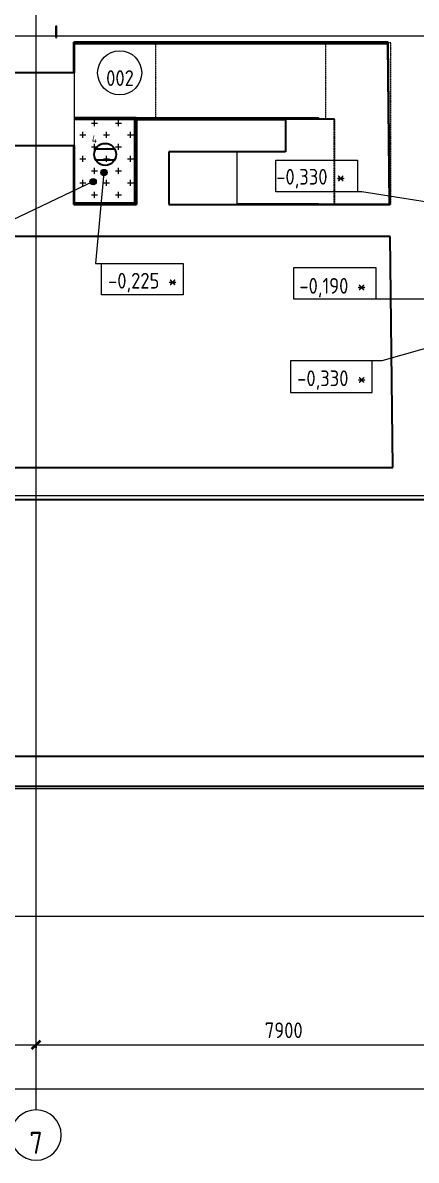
# Model space of a CAD drawing. Header units: millimetres. Extents: x -10295 to 67740, y -1344 to 46499.
# Drawn here: x 30337 to 36591, y 2392 to 20451 of the extents above; entities that cross this region are included whole.
import ezdxf

# ---------------------------------------------------------------- set-up
doc = ezdxf.new("R2010")
doc.units = ezdxf.units.MM
doc.linetypes.add('ADSK_Линия сетки', pattern=[25, 20, -2.5, 0, -2.5])
doc.linetypes.add('ADSK_Сверху', pattern=[4.5, 3, -1.5])
for name, color, linetype, lineweight in [('Аннотация', 7, 'Continuous', 18), ('Лестницы', 7, 'Continuous', 9), ('Марки', 7, 'Continuous', 20), ('Марки помещений', 7, 'Continuous', 20), ('Оси', 7, 'Continuous', 9), ('Отметки', 7, 'Continuous', 9), ('Перекрытие', 7, 'Continuous', 18), ('Потолки', 7, 'Continuous', 9), ('Потолки штриховка', 7, 'Continuous', 9), ('Размеры', 7, 'Continuous', 9), ('Размеры-100', 7, 'Continuous', 9), ('Стены внутренние', 7, 'Continuous', 18), ('Стены наружные', 7, 'Continuous', 18), ('Стены несущие', 7, 'Continuous', 30), ('Стены отделка', 7, 'Continuous', 30), ('Стены штриховка', 7, 'Continuous', 9), ('Узлы', 7, 'Continuous', 18)]:
    doc.layers.add(name, color=color, linetype=linetype, lineweight=lineweight)
doc.layers.add('Линии', color=7, linetype='Continuous', lineweight=9, true_color=0x00a600)
doc.styles.add('GOST Common', font='GOST_Common.ttf', dxfattribs={"width": 0.9, "height": 350})
doc.styles.add('GOST Common_1', font='GOST_Common.ttf', dxfattribs={"width": 0.9, "height": 250})
doc.styles.add('GOST Common_2', font='GOST_Common.ttf', dxfattribs={"width": 0.9, "height": 250})
doc.styles.add('GOST Common_4', font='GOST_Common.ttf', dxfattribs={"width": 0.9, "height": 125})
doc.dimstyles.new('ADSK_Основной_2_5_мм_Оси', dxfattribs={"dimscale": 304.8, "dimtxt": 251.428749, "dimasz": 0.463911, "dimexe": 0.492126, "dimexo": 0.492126, "dimgap": 0.098425, "dimtad": 1, "dimrnd": 0.01, "dimdsep": 46, "dimtxsty": 'GOST Common_2', "dimblk1": 'OBLIQUE', "dimblk2": 'OBLIQUE', "dimsah": 1, "dimcen": 0.09, "dimdle": 0.492126, "dimazin": 2, "dimtfac": 1, "dimtdec": 4, "dimtix": 1, "dimtmove": 0, "dimatfit": 3, "dimfxl": 1, "dimtvp": 1, "dimtolj": 1, "dimtzin": 0, "dimlwd": 20, "dimlwe": 20, "dimarcsym": 2})

# ---------------------------------------------------------------- blocks, each defined once
blk = doc.blocks.new('ADSK_Обрыв_Линия - По умолчанию-2488870-План потолков в подвале')
at = {"layer": 'Узлы'}
blk.add_line((28113, 0), (56000, 0), dxfattribs=at)
blk = doc.blocks.new('Ось сетки - Круг_Ø8 мм-8258-План потолков в подвале')
at = {"layer": 'Оси', "lineweight": 20}
for start, end in [(360, 180), (180, 360)]:
    blk.add_arc((0, 0), 4, start, end, dxfattribs=at)
blk = doc.blocks.new('ADSK_Марка_Помещение_ОдноЗначение - Номер-159740-План потолков в подвале')
at = {"layer": 'Марки помещений'}
blk.add_circle((0, 0), 3.5, dxfattribs=at)
blk = doc.blocks.new('DIMBLOCK10-План потолков в подвале')
at = {"layer": 'Размеры-100', "lineweight": 20, "transparency": 16777216}
for p, q in [((18050, 4224), (18050, 4374)), ((30550, 4224), (30550, 4374)), ((18050, 4224), (30550, 4224)), ((18050, 4224), (18050, 4174)), ((30550, 4224), (30550, 4174))]:
    blk.add_line(p, q, dxfattribs=at)
at = {"layer": 'Размеры-100', "lineweight": 40, "transparency": 16777216}
for p, q in [((18050, 4224), (17979, 4153)), ((18050, 4224), (18120, 4294)), ((30550, 4224), (30479, 4153)), ((30550, 4224), (30620, 4294))]:
    blk.add_line(p, q, dxfattribs=at)
at = {"layer": 'Размеры-100', "color": 0, "lineweight": 20, "transparency": 16777216, "insert": (23929, 4580), "char_height": 250, "width": 889.8, "attachment_point": 1, "line_spacing_factor": 1.022761, "style": 'GOST Common_2'}
blk.add_mtext('12500', dxfattribs=at)
blk = doc.blocks.new('_Oblique')
at = {"color": 0, "linetype": 'ByBlock', "lineweight": -2}
blk.add_line((-0.5, -0.5), (0.5, 0.5), dxfattribs=at)
blk = doc.blocks.new('DIMBLOCK11-План потолков в подвале')
at = {"layer": 'Размеры-100', "lineweight": 20, "transparency": 16777216}
for p, q in [((30550, 4224), (30550, 4374)), ((38450, 4224), (38450, 4374)), ((30550, 4224), (38450, 4224)), ((30550, 4224), (30550, 4174)), ((38450, 4224), (38450, 4174))]:
    blk.add_line(p, q, dxfattribs=at)
at = {"layer": 'Размеры-100', "lineweight": 40, "transparency": 16777216}
for p, q in [((30550, 4224), (30479, 4153)), ((30550, 4224), (30620, 4294)), ((38450, 4224), (38379, 4153)), ((38450, 4224), (38520, 4294))]:
    blk.add_line(p, q, dxfattribs=at)
at = {"layer": 'Размеры-100', "color": 0, "lineweight": 20, "transparency": 16777216, "insert": (34184, 4580), "char_height": 250, "width": 756.84, "attachment_point": 1, "line_spacing_factor": 1.022761, "style": 'GOST Common_2'}
blk.add_mtext('7900', dxfattribs=at)
blk = doc.blocks.new('DIMBLOCK16-План потолков в подвале')
at = {"layer": 'Размеры-100', "lineweight": 20, "transparency": 16777216}
for p, q in [((-6500, 3524), (-6500, 3674)), ((55350, 3524), (55350, 3674)), ((-6650, 3524), (55500, 3524)), ((-6500, 3524), (-6500, 3474)), ((55350, 3524), (55350, 3474))]:
    blk.add_line(p, q, dxfattribs=at)
at = {"layer": 'Размеры-100', "lineweight": 40, "transparency": 16777216}
for p, q in [((-6500, 3524), (-6571, 3453)), ((-6500, 3524), (-6430, 3594)), ((55350, 3524), (55279, 3453)), ((55350, 3524), (55420, 3594))]:
    blk.add_line(p, q, dxfattribs=at)
at = {"layer": 'Размеры-100', "color": 0, "lineweight": 20, "transparency": 16777216, "insert": (24054, 3880), "char_height": 250, "width": 889.8, "attachment_point": 1, "line_spacing_factor": 1.022761, "style": 'GOST Common_2'}
blk.add_mtext('61850', dxfattribs=at)
blk = doc.blocks.new('Высотные отметки - Рамка-12095-План потолков в подвале')
at = {"layer": 'Аннотация', "lineweight": 20}
for p, q in [((-6.5, 0), (-6.5, 5)), ((-6.5, 5), (6.5, 5)), ((6.5, 5), (6.5, 0)), ((6.5, 0), (-6.5, 0))]:
    blk.add_line(p, q, dxfattribs=at)

msp = doc.modelspace()

# ---------------------------------------------------------------- hatches: boundary and pattern name
at = {"layer": 'Марки'}
h = msp.add_hatch(color=256, dxfattribs=at)
edge = h.paths.add_edge_path()
edge.add_arc((31455.822, 17928.712), 50, 0, 360)
at = {"layer": 'Отметки'}
h = msp.add_hatch(color=256, dxfattribs=at)
edge = h.paths.add_edge_path()
edge.add_arc((31628.617, 18073.238), 50, 0, 360)
at = {"layer": 'Потолки штриховка', "lineweight": 18}
h = msp.add_hatch(dxfattribs=at)
h.set_pattern_fill('FP_5', color=256, style=0, pattern_type=2)
h.set_pattern_definition([(0, (0, 0), (190.5, 190.5), [95.25, -285.75]), (90, (47.62, -47.62), (-190.5, 190.5), [95.25, -285.75])])
h.paths.add_polyline_path([(31159.29, 17597.616), (32115.753, 17597.616), (32115.753, 18944.994), (31159.29, 18944.994), (31159.29, 18442)])

# ---------------------------------------------------------------- linework, layer by layer
at = {"layer": 'Лестницы', "linetype": 'ADSK_Сверху'}
for p, q in [((32449.684, 20132.994), (32449.684, 18932.994)), ((32449.684, 20132.994), (35149.684, 20132.994)), ((36184.684, 20132.994), (35149.684, 20132.994)), ((35149.684, 20132.994), (35149.684, 18932.994)), ((36184.684, 17565.616), (36184.684, 20132.994)), ((32449.684, 18932.994), (35149.684, 18932.994)), ((35299.684, 18912.994), (35039.684, 18912.994)), ((35284.684, 18912.994), (35039.684, 18912.994)), ((35149.684, 18932.994), (35284.684, 18932.994)), ((35284.684, 18932.994), (35284.684, 18765.616)), ((35284.684, 17565.616), (35284.684, 18912.994)), ((35299.684, 17565.616), (35299.684, 18912.994)), ((35284.684, 18765.616), (35284.684, 17565.616)), ((35284.684, 17565.616), (35148.674, 17565.616)), ((35299.684, 17565.616), (35187.771, 17565.616)), ((35284.684, 17565.616), (36184.684, 17565.616))]:
    msp.add_line(p, q, dxfattribs=at)
at = {"layer": 'Линии', "color": 1, "lineweight": 30, "true_color": 0xff0000}
for p, q in [((31495.448, 18447.277), (31799.595, 18447.277)), ((31496.493, 18272.277), (31798.549, 18272.277))]:
    msp.add_line(p, q, dxfattribs=at)
msp.add_circle((31647.521, 18360.682), 175, dxfattribs=at)
at = {"layer": 'Марки'}
msp.add_line((31455.822, 17928.712), (29603.532, 17049.314), dxfattribs=at)
msp.add_circle((31455.822, 17928.712), 50, dxfattribs=at)
at = {"layer": 'Оси', "linetype": 'ADSK_Линия сетки'}
for p, q in [((30549.565, 3191.655), (30549.565, 44222.998)), ((-9494.727, 20245), (56004.853, 20245)), ((-9494.727, 12945), (56004.853, 12945)), ((-9494.727, 8295), (56004.853, 8295))]:
    msp.add_line(p, q, dxfattribs=at)
at = {"layer": 'Отметки', "lineweight": 20}
for p, q in [((31628.617, 18073.238), (31496.204, 16629.929)), ((35726.259, 17769.32), (35008.679, 17769.32)), ((37216.697, 17529.915), (35726.259, 17769.32)), ((31496.204, 16629.929), (32237.72, 16629.929)), ((37380.552, 16065.156), (35296.476, 16065.156)), ((37265.546, 15429.144), (36043.906, 15081.461)), ((36043.906, 15081.461), (35242.916, 15081.461))]:
    msp.add_line(p, q, dxfattribs=at)
at = {"layer": 'Отметки'}
msp.add_circle((31628.617, 18073.238), 50, dxfattribs=at)
at = {"layer": 'Перекрытие'}
msp.add_line((33739.684, 18402.994), (33739.684, 17565.616), dxfattribs=at)
at = {"layer": 'Потолки'}
msp.add_line((32115.753, 18944.994), (32115.753, 18938.994), dxfattribs=at)
at = {"layer": 'Потолки', "color": 18, "true_color": 0x070707}
msp.add_line((32115.753, 17597.616), (32115.753, 18938.994), dxfattribs=at)
at = {"layer": 'Стены внутренние', "color": 18, "true_color": 0x050505}
for p, q in [((32115.753, 18932.994), (31159.29, 18932.994)), ((31159.29, 18912.994), (32115.753, 18912.994))]:
    msp.add_line(p, q, dxfattribs=at)
at = {"layer": 'Стены наружные'}
for p, q in [((31159.29, 18505), (31159.29, 19655)), ((35039.684, 17577.616), (33739.684, 17577.616)), ((33999.684, 17577.616), (33999.684, 17565.616)), ((34259.684, 17577.616), (34259.684, 17565.616)), ((34519.684, 17577.616), (34519.684, 17565.616)), ((34779.684, 17577.616), (34779.684, 17565.616))]:
    msp.add_line(p, q, dxfattribs=at)
at = {"layer": 'Стены наружные', "color": 18, "true_color": 0x050505}
msp.add_line((32137.753, 18944.994), (31159.29, 18944.994), dxfattribs=at)
at = {"layer": 'Стены несущие'}
for p, q in [((30861.922, 20396.318), (30861.922, 20216.707)), ((30872.347, 20396.318), (30861.922, 20396.318)), ((30872.939, 20216.743), (30872.347, 20396.318)), ((30861.922, 20216.707), (30872.939, 20216.743)), ((36144.426, 20141.318), (31147.29, 20141.318)), ((31147.29, 19655), (31147.29, 20141.318)), ((36172.09, 17565.616), (36144.426, 20141.318)), ((31147.29, 19655), (30187.29, 19655)), ((32147.753, 18912.994), (34512.287, 18912.994)), ((32147.753, 18912.994), (32147.753, 17565.616)), ((34512.287, 18912.994), (34512.287, 18402.994)), ((30207.194, 18505), (31147.29, 18505)), ((31147.29, 17565.616), (31147.29, 18505)), ((32657.753, 18402.994), (32657.753, 17565.616)), ((34512.287, 18402.994), (32657.753, 18402.994)), ((31147.29, 17565.616), (32147.753, 17565.616)), ((32657.753, 17565.616), (36172.09, 17565.616)), ((36177.567, 17055.616), (30187.29, 17055.616)), ((36216.954, 13388.338), (36177.567, 17055.616)), ((10815, 13388.338), (36216.954, 13388.338)), ((37905.454, 12878.338), (7648.134, 12878.338)), ((7648.134, 8805.209), (41496.733, 8805.209)), ((41496.733, 8325.209), (7648.134, 8325.209))]:
    msp.add_line(p, q, dxfattribs=at)
at = {"layer": 'Стены отделка', "lineweight": 9}
for p, q in [((31147.29, 20121.318), (36144.641, 20121.318)), ((31159.29, 20109.318), (31159.29, 19655)), ((36132.769, 20109.318), (31159.29, 20109.318)), ((35367.29, 20141.318), (35367.29, 20121.318)), ((36159.96, 17577.616), (36132.769, 20109.318)), ((31159.29, 19655), (31147.29, 19655)), ((32115.753, 18938.994), (32127.753, 18938.994)), ((32127.753, 18938.994), (32127.753, 17585.616)), ((35039.684, 18932.994), (32127.753, 18932.994)), ((32137.753, 18932.994), (32137.753, 18944.994)), ((32137.753, 18944.994), (35039.684, 18944.994)), ((33517.473, 18944.994), (33517.473, 18932.994)), ((35039.684, 18912.994), (34512.287, 18912.994)), ((35039.684, 18944.994), (35039.684, 18912.994)), ((31147.29, 18505), (31159.29, 18505)), ((31159.29, 18505), (31159.29, 17597.616)), ((32147.753, 17585.616), (31147.29, 17585.616)), ((31159.29, 17597.616), (32147.753, 17597.616)), ((32115.753, 17585.616), (32115.753, 17597.616)), ((35039.684, 17565.616), (35039.684, 17577.616)), ((35039.684, 17577.616), (36159.96, 17577.616))]:
    msp.add_line(p, q, dxfattribs=at)
at = {"layer": 'Стены штриховка'}
for p, q in [((31157.29, 20111.318), (31157.29, 19655)), ((36134.748, 20111.318), (31157.29, 20111.318)), ((36161.982, 17575.616), (36134.748, 20111.318)), ((32117.753, 17585.616), (32117.753, 18938.994)), ((32137.753, 18942.994), (35039.684, 18942.994)), ((31157.29, 18505), (31157.29, 17595.616)), ((31157.29, 17595.616), (32147.753, 17595.616)), ((35039.684, 17575.616), (36161.982, 17575.616))]:
    msp.add_line(p, q, dxfattribs=at)

# ---------------------------------------------------------------- block references
at = {"layer": 'Марки помещений', "xscale": 99.99999999999993, "yscale": 99.99999999999993, "zscale": 99.99999999999993}
msp.add_blockref('ADSK_Марка_Помещение_ОдноЗначение - Номер-159740-План потолков в подвале', (31878.017, 19656.181), dxfattribs=at)
at = {"layer": 'Оси', "lineweight": 20, "xscale": 99.99999999999993, "yscale": 99.99999999999993, "zscale": 99.99999999999993}
msp.add_blockref('Ось сетки - Круг_Ø8 мм-8258-План потолков в подвале', (30549.565, 2791.655), dxfattribs=at)
at = {"layer": 'Отметки', "lineweight": 20, "xscale": 99.99999999999993, "yscale": 99.99999999999993, "zscale": 99.99999999999993}
for p in [(35008.679, 17769.32), (35296.476, 16065.156)]:
    msp.add_blockref('Высотные отметки - Рамка-12095-План потолков в подвале', p, dxfattribs=at)
at = {"layer": 'Отметки', "lineweight": 20, "xscale": 99.99999999999993, "yscale": 99.99999999999993, "zscale": 99.99999999999993, "rotation": 180}
msp.add_blockref('Высотные отметки - Рамка-12095-План потолков в подвале', (32237.72, 16629.929), dxfattribs=at)
at = {"layer": 'Отметки', "lineweight": 20, "extrusion": (0, 0, -1), "xscale": 99.99999999999993, "yscale": 99.99999999999993, "zscale": 99.99999999999993, "rotation": 180}
msp.add_blockref('Высотные отметки - Рамка-12095-План потолков в подвале', (-35242.916, 15081.461), dxfattribs=at)
at = {"layer": 'Узлы'}
msp.add_blockref('ADSK_Обрыв_Линия - По умолчанию-2488870-План потолков в подвале', (-1228.457, 6267.708), dxfattribs=at)

# ---------------------------------------------------------------- texts
at = {"layer": 'Аннотация', "lineweight": 9, "insert": (31475.848, 18602.543), "char_height": 125, "width": 175.5, "attachment_point": 5, "line_spacing_factor": 1.022766, "style": 'GOST Common_4'}
msp.add_mtext('\\pt180,360,540,720,900,1080,1260,1440,1620,1800,1980,2160,2340,2520,2700,2880,3060,3240,3420,3600,3780,3960,4140,4320,4500,4680,4860,5040,5220,5400,5580,5760;4', dxfattribs=at)
at = {"layer": 'Марки помещений', "lineweight": 9, "insert": (31882.96, 19572.599), "char_height": 250, "width": 488.7, "attachment_point": 5, "line_spacing_factor": 1.022766, "style": 'GOST Common_1'}
msp.add_mtext('\\pt450,900,1350,1800,2250,2700,3150,3600,4050,4500,4950,5400,5850,6300,6750,7200,7650,8100,8550,9000,9450,9900,10350,10800,11250,11700,12150,12600,13050,13500,13950,14400;002', dxfattribs=at)
at = {"layer": 'Оси', "insert": (30548.735, 2668.75), "char_height": 350, "width": 232.2, "attachment_point": 5, "line_spacing_factor": 1.022766, "style": 'GOST Common'}
msp.add_mtext('\\pt89.999,180.0015,270.0005,359.9995,449.9985,540.001,630,719.999,810.0015,900.0005,989.9995,1079.9985,1170.001,1260,1349.999,1440.0015,1530.0005,1619.9995,1709.9985,1800.001,1890,1979.999,2070.0015,2160.0005,2249.9995,2339.9985,2430.001,2520,2609.999,2700.0015,2790.0005,2879.9995;7', dxfattribs=at)
at = {"layer": 'Отметки', "lineweight": 20, "char_height": 250, "attachment_point": 1, "line_spacing_factor": 1.022761, "style": 'GOST Common_2'}
for s, insert, width in [('-0,330 *', (34365.599, 18130.707), 1306.39347), ('-0,225 *', (31693.39, 16480.486), 1306.39347), ('-0,190 *', (34733.613, 16399.69), 1255.10319), ('-0,330 *', (34698.586, 14932.018), 1306.39347)]:
    msp.add_mtext(s, dxfattribs=dict(at, insert=insert, width=width))

# ---------------------------------------------------------------- dimensions: what is measured, and where the dimension line sits
at = {"layer": 'Размеры', "lineweight": 20}
for base, p1, p2, override, picture, middle in [((30549.565, 4223.541), (18049.565, 4323.526), (30549.565, 4323.526), {"dimpost": '<>', "dimfxl": 12500}, 'DIMBLOCK10-План потолков в подвале', (24299.565, 4378.541)), ((38449.565, 4223.541), (30549.565, 4323.526), (38449.565, 4323.526), {"dimpost": '<>', "dimfxl": 7900}, 'DIMBLOCK11-План потолков в подвале', (34499.565, 4378.541)), ((55349.565, 3523.541), (-6500.435, 3623.526), (55349.565, 3623.526), {"dimpost": '<>', "dimfxl": 61850}, 'DIMBLOCK16-План потолков в подвале', (24424.565, 3678.541))]:
    dim = msp.add_linear_dim(base=base, p1=p1, p2=p2, dimstyle='ADSK_Основной_2_5_мм_Оси', override=override, dxfattribs=at)
    dim.commit()
    dim.dimension.update_dxf_attribs({"geometry": picture, "text_midpoint": middle})

doc.saveas('drawing.dxf')
